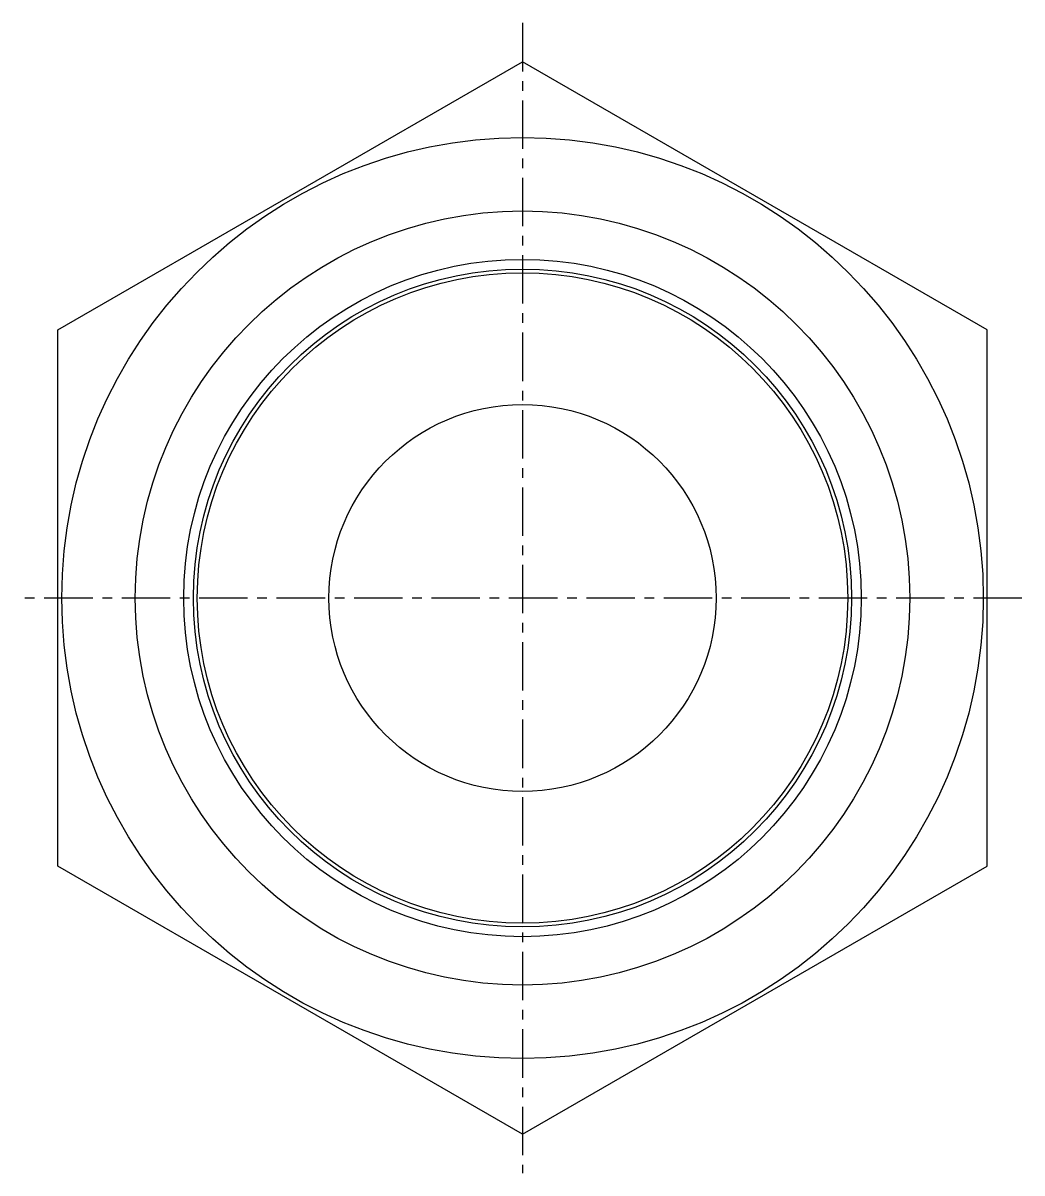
# Model space of a CAD drawing. Extents: x -6 to 96, y -23 to 73.
# Drawn here: x 70.24 to 96.04, y -2.31 to 27.41 of the extents above; entities that cross this region are included whole.
import ezdxf

# ---------------------------------------------------------------- set-up
doc = ezdxf.new("R2010")
doc.units = 0
doc.linetypes.add('CENTER', pattern=[2, 1.25, -0.25, 0.25, -0.25])
doc.layers.get('0').update_dxf_attribs({"linetype": 'CONTINUOUS'})
doc.layers.add('CENTER', color=1, linetype='CENTER')

msp = doc.modelspace()

# ---------------------------------------------------------------- linework, layer by layer
at = {"color": 7, "linetype": 'CONTINUOUS'}
for p, q in [((71.137, 19.479), (83.137, 26.407)), ((95.137, 19.479), (83.137, 26.407)), ((71.137, 5.622), (71.137, 19.479)), ((95.137, 5.622), (95.137, 19.479)), ((83.137, -1.306), (71.137, 5.622)), ((83.137, -1.306), (95.137, 5.622))]:
    msp.add_line(p, q, dxfattribs=at)
for radius in [11.9, 10, 8.75, 8.5, 8.4, 5]:
    msp.add_circle((83.137, 12.55), radius, dxfattribs=at)
at = {"layer": 'CENTER', "color": 1, "linetype": 'CENTER'}
for p, q in [((83.137, 27.407), (83.137, -2.306)), ((96.037, 12.55), (70.237, 12.55))]:
    msp.add_line(p, q, dxfattribs=at)

doc.saveas('drawing.dxf')
